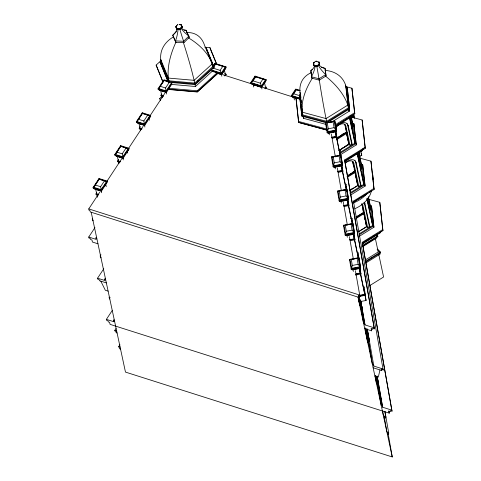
<?xml version="1.0" encoding="UTF-8"?>
<svg xmlns="http://www.w3.org/2000/svg" width="481" height="481" viewBox="0 0 481 481"><rect width="100%" height="100%" fill="white"/><g stroke="black" fill="none" stroke-linecap="round" stroke-linejoin="round"><path stroke-width="0.72" d="M93.771 187.325L99.224 179.034L106.638 181.391L101.178 189.682L93.771 187.325L99.224 179.034M115.398 154.455L120.851 146.164L128.265 148.521L122.811 156.812L115.398 154.455L120.851 146.164M137.025 121.579L142.484 113.288L149.892 115.644L144.438 123.936L137.025 121.579L142.484 113.288M171.206 83.255L166.137 90.957L158.724 88.6L164.183 80.309L168.224 81.596M379.978 369.943L378.319 377.086L374.897 375.998M327.543 131.686L328.276 128.782L327.212 122.745L334.361 121.459L335.876 130.08L327.543 131.686L326.028 123.064M333.543 165.771L334.271 162.861L333.207 156.824L340.356 155.537L332.022 157.143L333.543 165.771L341.871 164.165L336.447 136.376M339.556 199.964L340.283 197.054L339.219 191.017L345.057 189.893L346.374 189.73L347.889 198.358L339.556 199.964L338.041 191.336L339.219 191.017M345.568 234.157L346.296 231.247L345.238 225.21L351.07 224.086L352.387 223.924L353.902 232.551L345.568 234.157L344.053 225.529L345.238 225.21M351.587 268.35L352.314 265.446L351.25 259.403L358.399 258.123L359.92 266.745L351.587 268.35L350.066 259.728L351.25 259.403M107.347 181.163L101.395 190.211L101.539 190.897L93.206 188.245L93.055 187.56L99.008 178.511L107.347 181.163L107.491 181.848L101.407 191.222L94.919 189.159L94.775 188.468M128.974 148.292L123.022 157.335L123.172 158.021L114.833 155.369L114.688 154.684L120.641 145.641L128.974 148.292L129.124 148.978L123.034 158.345L116.552 156.283L116.402 155.597M150.607 115.416L144.655 124.459L144.799 125.15L136.466 122.499L136.315 121.807L142.268 112.764L150.607 115.416L150.751 116.101L144.667 125.469L138.179 123.407L138.035 122.721M171.513 83.64L166.354 91.48L166.498 92.166L158.165 89.514L158.015 88.829L163.967 79.786L168.134 81.109M158.724 88.6L164.183 80.309M101.178 189.682L100.589 186.718L104.413 180.91L106.638 181.391M122.811 156.812L122.222 153.842L126.04 148.04L128.265 148.521M144.438 123.936L143.849 120.965L147.667 115.163L149.892 115.644M166.137 90.957L165.548 87.987L169.366 82.185L164.183 80.531M98.106 195.286L96.098 194.643L95.953 193.957L96.711 192.797M119.733 162.41L117.725 161.772L117.58 161.087L118.723 159.343M141.366 129.533L139.358 128.896L139.207 128.211L140.356 126.473M163.065 96.555L161.057 95.917L160.907 95.232L161.67 94.072M358.862 295.983L359.127 297.462L90.278 211.947L89.983 210.576L89.057 210.281L88.763 208.91L99.874 192.015M106.872 181.379L121.693 158.85M128.692 148.214L143.104 126.317M150.102 115.68L164.923 93.152M104.028 186.375L104.84 185.143M167.364 90.115L166.149 91.967L166.588 94.023M159.734 89.743L159.878 90.428L166.366 92.49L172.054 83.724M97.968 243.801L92.412 242.033L91.967 239.977L90.578 239.532L90.356 238.504L88.967 238.059L88.751 237.031L94.937 227.627M88.751 237.031L96.158 239.388L95.863 238.017L96.362 237.265M213.275 65.807L214.899 63.342L226.01 66.877L226.16 67.562L221.627 74.513L217.55 73.214M213.125 66.883L215.109 63.865L225.3 67.106L221.332 73.136L211.82 70.112M213.768 66.901L215.753 63.883M221.332 73.136L220.106 70.376L222.883 66.156M100.691 256.493L100.15 256L100.968 254.762M211.971 71.254L221.693 74.351L221.549 73.665L226.01 66.877M217.286 73.31L221.561 74.669L225.03 69.396L224.886 68.711M224.603 75.559L225.349 74.429L224.32 69.625M224.849 76.034L226.058 74.2L224.633 73.743M106.349 282.906L99.405 280.694L99.182 279.665L97.793 279.227L97.571 278.192L103.764 268.789M97.571 278.192L104.984 280.555L104.69 279.178L105.183 278.427M250.715 83.58L250.565 82.894L255.032 76.106L266.149 79.648L266.294 80.333L261.694 87.44L252.429 84.494L252.284 83.808M109.806 299.026L109.271 298.539L110.089 297.294M251.28 82.666L255.249 76.635L265.434 79.876L261.466 85.907L251.28 82.666L253.108 80.874L255.886 76.653M261.466 85.907L260.239 83.141L263.017 78.92M388.852 410.948L389.243 413.161L110.059 324.356L109.62 322.3L108.231 321.861L108.009 320.827L106.62 320.388L106.397 319.36L112.175 310.582M222.649 74.657L261.832 87.115L261.682 86.43L266.149 79.648M264.742 88.324L265.482 87.193L264.454 82.389M265.392 88.191L266.197 86.965L266.342 87.65L265.536 88.877M106.397 319.36L113.811 321.717L113.516 320.346L114.009 319.588M113.811 321.717L114.304 320.959M117.087 332.984L116.161 332.69L115.867 331.319L114.941 331.024L114.797 330.339L116.029 328.463M120.545 349.11L119.619 348.815L118.711 346.609L119.949 344.733M291.378 96.513L291.227 95.827L295.695 89.045L299.861 90.368M300.09 98.19L291.943 95.599L295.905 89.568L300.114 90.723M291.943 95.599L293.771 93.807L296.549 89.586M179.473 24.441L181.133 24.519L182.347 27.195L180.165 29.365L176.84 29.203L175.697 26.876L177.814 24.363L177.886 24.705M176.491 31.524L172.763 35.221L175.83 42.268L183.928 42.659L189.255 37.368L186.189 30.321A31.337 15.747 -60.9 0 1 181.277 27.922M180.856 28.054L180.032 29.287L181.752 27.164M175.625 26.533L176.761 28.86L180.086 29.022L182.275 26.852M162.909 82.095L156.133 65.085L161.135 60.552M214.105 67.466L205.952 47.276L214.105 67.466L195.19 84.614L168.272 82.257L160.269 62.752L160.119 62.067L161.231 61.057M160.017 99.423L159.794 98.389L162.542 95.899M186.694 32.582A56.409 29.515 -58 0 1 204.533 45.28L212.187 63.931L212.776 66.673L194.697 83.075L168.957 80.82L161.303 62.169M197.583 81.271L198.677 80.279M160.119 62.067L168.128 81.572L195.045 83.928L213.955 66.781M171.164 84.379L195.43 86.502L212.416 71.098M168.488 88.27L197.186 90.783L217.196 72.637M167.971 89.238L197.408 91.811L217.971 73.166M217.58 73.575L197.276 91.985L168.302 89.448M313.329 62.831L316.107 61.105L319.234 62.271L319.51 64.827L316.732 66.546L313.678 65.723L313.329 62.831L313.678 65.723M313.402 63.173L314.514 62.482M317.827 65.386L318.963 64.676L319.035 65.019L316.757 66.432L314.255 65.759M319.162 61.929L319.438 64.478L316.66 66.204L313.606 65.38M312.698 69.414L310.852 70.563L311.82 78.15L319.264 80.159L326.034 75.956L325.066 68.374A31.337 18.699 -44.6 0 1 318.675 64.713M311.183 72.685A56.409 30.76 30.3 0 0 299.994 92.184L302.741 114.881L326.635 121.338L348.37 107.846L346.206 87.897M347.204 87.277L349.609 108.832L326.882 122.938L301.888 116.186L299.483 94.631L301.743 115.5L326.731 122.252L349.465 108.141L347.204 87.277L345.779 86.893M331.716 122.072L349.104 111.279L348.863 109.061M334.866 125L354.587 112.758L351.93 88.233L345.484 86.49M335.72 125.637L354.81 113.787L351.93 88.233M335.738 125.818L353.932 114.52M335.522 126.701L350.427 117.454M341.853 134.656L343.121 133.868M336.273 138.366L346.458 132.041L345.136 125.866M336.417 138.516L346.609 132.191L345.136 125.331A7.425 4.431 -44.6 0 0 344.661 124.218M336.718 138.817L346.903 132.497L346.308 131.89M336.868 139.508L347.054 133.183L346.903 132.497M341.546 148.593L342.755 147.841M344.57 146.717L348.803 144.09L347.583 138.396M340.043 149.771L348.953 144.24L346.609 133.303M339.556 150.319L349.104 144.39L346.603 132.726M348.803 144.09L350 145.298L351.731 144.228L347.613 125.018A9.548 5.7 -44.6 0 0 347.005 123.587M340.32 152.291L354.918 143.224L352.856 124.188M340.332 153.259L356.018 143.518L353.854 123.569L352.405 123.178M339.995 155.02L356.307 144.895L353.854 123.569M364.748 328.661L371.591 330.838L371.152 328.776L372.865 329.323L372.643 328.295L374.356 328.836L344.612 159.975L365.085 147.264L362.133 119.991L350.595 116.871M344.606 160.84L363.883 148.882M374.356 328.836L344.829 161.003L365.307 148.292L362.133 119.991M344.606 161.706L362.674 150.493L362.518 149.008M352.777 172.18L354.689 170.995L355.435 172.288L347.793 177.032M348.472 175.096L354.84 171.146L352.928 162.229M347.348 176.04L354.99 171.296L353.078 162.38A7.425 4.431 -44.6 0 0 352.603 161.267M347.011 176.737L355.291 171.603M351.581 189.003L352.789 188.251M350.138 190.145L357.78 185.401L354.689 170.995M349.651 190.692L357.93 185.552L354.984 171.831M357.63 185.251L358.826 186.466L360.552 185.389L355.555 162.067A9.548 5.7 -44.6 0 0 354.948 160.63M349.747 193.073L363.744 184.385L361.682 165.356M350.408 193.645L364.838 184.686L362.68 164.736L361.231 164.346M350.703 195.015L365.133 186.057L362.68 164.736M373.13 367.767L381.686 370.484L381.469 369.456L383.177 370.003L353.433 201.136L373.911 188.426L370.953 161.153L360.143 158.231M353.433 202.008L365.241 194.673M366.486 193.903L367.731 193.128M368.975 192.358L371.458 190.813M370.953 161.153L374.128 189.46L353.655 202.164L353.433 201.136M355.874 216.901L357.149 216.107M356.024 217.051L363.666 212.307L361.898 204.076M356.174 217.202L363.816 212.464L361.904 203.541M356.475 217.508L364.111 212.764L363.516 212.157L363.66 212.842M355.982 218.59L364.261 213.45L364.111 212.764M358.327 231.704L366.606 226.563L363.816 213.564M358.477 231.854L366.75 226.719L363.81 212.999M365.362 221.314L366.456 226.413L367.652 227.627L369.378 226.551L364.376 203.229A9.548 5.7 -44.6 0 0 364.027 202.23M359.175 233.862L372.571 225.553L370.508 206.517M359.235 234.806L373.665 225.848L371.506 205.898L370.057 205.507M359.529 236.177L373.959 227.218L371.506 205.898M389.243 413.161L388.798 411.105L390.512 411.646L390.289 410.618L392.003 411.165L362.259 242.298L382.732 229.593L379.78 202.315L368.416 199.242M362.253 243.17L371.579 237.38M372.823 236.61L375.312 235.065M376.557 234.289L378.421 233.135M379.665 232.365L381.529 231.205M392.003 411.165L362.482 243.326L382.954 230.621L379.78 202.315M362.578 243.41L363.798 242.658M365.019 241.901L366.233 241.143M368.067 240.007L369.288 239.249M371.116 238.113L372.943 236.977M362.259 244.035L380.327 232.816M362.5 245.418L377.699 235.979L376.124 234.385M362.644 246.104L377.844 236.664L377.699 235.979M362.987 246.47L376.677 237.969L376.382 236.598M365.037 260.155L378.228 251.966M365.428 261.375L380.423 252.068L377.489 249.092M370.899 258.267L372.18 257.473M365.578 262.061L380.567 252.753L380.423 252.068M366.083 262.812L380.134 254.094L379.84 252.717M369.57 285.714L383.597 277.002L378.751 254.389M353.12 117.388L352.82 115.975L353.956 115.608L353.577 114.682L354.166 117.454M359.68 156.012L361.754 155.345L360.816 150.968M332.022 157.143L333.207 156.824M330.489 121.795L334.812 120.965L336.616 131.06L327.242 132.864L327.092 132.179L336.466 130.375L336.616 131.06M329.503 122.39L334.361 121.459M328.276 128.782L334.109 127.657L335.876 130.08M333.249 131.301L334.638 131.036M335.918 130.014L336.171 131.451L327.838 133.057L327.693 132.371M331.307 137.295L336.171 136.357L335.299 131.421M331.343 137.692L336.76 136.652L336.904 137.338L332.167 138.251M338.588 150.337L339.941 150.078L340.085 150.763M339.941 150.078L342.61 165.139L333.237 166.949L331.433 156.854L340.807 155.044L340.957 155.73M334.271 162.861L340.103 161.736L341.871 164.165M342.61 165.139L342.466 164.454L333.086 166.264L333.237 166.949M337.301 171.374L342.165 170.442L341.318 165.482M338.017 171.645L342.755 170.731L342.899 171.416L338.161 172.33M346.079 184.842L345.935 184.157L348.623 199.332L339.249 201.142L337.446 191.047L346.825 189.237L346.969 189.929M338.041 191.336L346.374 189.73M340.283 197.054L346.116 195.929L347.889 198.358M348.623 199.332L348.478 198.647L339.105 200.457L339.249 201.142M345.256 199.579L346.645 199.308M344.011 205.435L348.178 204.635L347.312 199.693M343.35 205.97L348.767 204.924L348.917 205.609L344.18 206.523M350.595 218.614L351.948 218.35L352.098 219.041M351.948 218.35L354.641 233.525L345.268 235.335L343.464 225.24L352.838 223.437L352.988 224.122M344.053 225.529L352.387 223.924M346.296 231.247L352.134 230.128L353.902 232.551M354.641 233.525L354.491 232.84L345.117 234.65L345.268 235.335M349.693 234.692L351.082 234.427M349.332 239.766L354.196 238.829L353.349 233.868L354.016 236.718M350.042 240.031L354.786 239.117L354.93 239.803L350.192 240.716M358.111 253.234L357.966 252.549L360.654 267.725L351.28 269.528L349.477 259.433L358.85 257.63L359 258.315M350.066 259.728L358.399 258.123M352.314 265.446L358.147 264.322L359.92 266.745M360.654 267.725L360.51 267.033L351.13 268.843L351.28 269.528M356.042 273.821L360.209 273.022L359.343 268.079M355.381 274.356L360.798 273.31L360.948 274.002L355.531 275.042M359.211 295.358L364.766 294.288L360.485 273.04M359.265 295.755L365.356 294.582L365.506 295.268L358.736 296.573M360.75 295.779L362.139 295.508M364.851 293.404L366.089 300.463L360.882 301.467L360.588 300.096L359.547 300.294L358.585 295.887M359.529 304.305L360.047 304.202L359.451 303.962L358.285 297.318M359.824 305.675L360.341 305.573L358.549 295.743M367.64 334.397L368.163 334.301L369.131 339.784M367.634 334.499L368.157 334.397M367.472 341.354L367.989 341.251L367.394 341.005L365.133 328.066M367.761 342.725L368.284 342.622L365.819 328.601M377.146 379.581L377.669 379.479L377.074 376.557M376.22 382.173L376.815 382.413L376.292 382.515M376.587 383.886L377.11 383.784L375.679 375.667M349.934 116.769L352.068 126.731L353.114 126.569L350.829 115.897M357.768 153.319L360.894 167.893L361.94 167.731L358.658 152.423M367.37 198.124L369.715 209.055L370.767 208.898L368.266 197.234M184.163 30.225L186.189 30.321L186.484 31.692M204.852 47.24L210.005 47.691L216.853 64.37M321.344 67.364L325.066 68.374L326.034 75.956M352.699 124.555L354.148 124.946M303.036 116.252L303.475 118.308L325.92 124.375M295.911 97.619L298.491 121.404L327.152 129.155M298.491 121.404L298.707 122.433L326.653 129.99M299.928 122.841L326.755 130.098M215.109 63.865L225.3 67.106M255.249 76.635L265.434 79.876M295.905 89.568L299.302 90.644M212.975 68.11L220.106 70.376M253.108 80.874L260.239 83.141M293.771 93.807L300.192 95.851M211.82 70.569L221.549 73.665M250.565 82.894L261.682 86.43M291.227 95.827L300.258 98.701M215.368 71.879L217.406 72.529M254.822 84.428L258.219 85.51M294.125 96.934L297.523 98.01M255.225 84.927L260.089 86.472M262.602 87.368L300.409 99.387M296.308 98.268L292.232 96.97L292.087 96.284M295.941 98.334L293.091 97.427L292.947 96.741M160.365 86.339L165.548 87.987M158.015 88.829L166.354 91.48M161.027 90.151L162.975 90.771M163.702 95.665L161.622 95.004L160.588 90.2M160.907 95.232L163.582 96.08M142.484 113.516L147.667 115.163M138.66 119.318L143.849 120.965M136.315 121.807L144.655 124.459M140.542 123.34L142.562 123.978M142.003 128.643L139.923 127.982L138.889 123.178M139.207 128.211L141.883 129.064M120.851 146.386L126.04 148.04M117.033 152.194L122.222 153.842M114.688 154.684L123.022 157.335M119.643 156.626L122.889 157.66L123.034 158.345M118.651 156.493L120.737 157.161M120.376 161.52L118.29 160.852L117.262 156.054M117.58 161.087L120.256 161.935M99.224 179.263L104.413 180.91M95.406 185.065L100.589 186.718M93.055 187.56L101.395 190.211M97.956 189.298L101.329 190.374L101.473 191.059L94.066 188.702L93.915 188.011M98.743 194.39L96.663 193.729L95.779 189.61M95.953 193.957L98.629 194.811M88.763 208.91L359.674 295.081L359.968 296.452L358.832 296.092L359.127 297.462M92.671 219.102L92.208 218.957L92.749 219.444M92.965 220.472L92.502 220.328L93.043 220.815M95.863 238.017L96.789 238.311M374.134 327.808L365.007 324.903L364.712 323.533L363.57 323.172L359.541 300.252M100.15 256L100.613 256.151M100.908 257.521L100.445 257.377L100.98 257.864M104.69 279.178L105.616 279.473M367.845 338.462L372.396 364.333L373.539 364.694L373.833 366.071L382.96 368.969L383.177 370.003M108.117 291.137L105.339 290.253L100.794 281.138M109.44 297.312L108.977 297.168L109.512 297.655M109.271 298.539L109.734 298.683M113.516 320.346L114.442 320.641M391.781 410.137L382.654 407.233L382.359 405.862L381.223 405.495L376.539 378.884M114.797 330.339L116.649 330.928M384.812 411.279L385.858 417.201L384.716 416.835L385.01 418.205L383.868 417.845M118.711 346.609L120.1 347.054M388.071 432.395L388.173 432.96L388.744 433.14L384.968 411.682M387.325 433.97L388.468 434.331L388.203 432.852M387.963 432.551L392.249 456.95L125.469 372.09L91.204 212.241M347.613 125.018L348.208 125.625L352.326 144.835L351.731 144.228M344.685 124.88L345.881 126.088L350 145.298M346.452 132.576L347.054 133.183M355.555 162.067L356.15 162.668L361.153 185.997L360.552 185.389M352.627 161.923L353.824 163.137L358.826 186.466M354.84 171.681L355.435 172.288M364.376 203.229L364.977 203.836L369.973 227.158L369.378 226.551M376.274 235.071L377.844 236.664M377.146 249.284L380.567 252.753M186.79 32.323L189.255 37.368M182.347 27.195L181.133 24.519M352.82 115.975L352.441 115.049L353.042 117.869M361.069 153.673L361.754 155.345M359.596 156.036L359.98 156.962L359.097 152.844M210.51 49.417L216.498 64.009M211.923 64.604L212.776 66.673M173.16 37.055A56.409 34.512 16.6 0 0 160.714 59.428L168.368 78.078L168.957 80.82M168.536 80.123L161.448 62.861L160.714 59.428M156.133 65.085L162.975 81.758M159.794 98.389L160.624 100.415M365.085 147.264L365.307 148.292M373.911 188.426L374.128 189.46M382.732 229.593L382.954 230.621M354.587 112.758L354.81 113.787M362.379 149.122L362.674 150.493M353.956 115.608L354.551 118.38M325.012 70.4A56.409 33.652 -44.6 0 1 345.617 85.155L346.356 88.582M349.465 108.141L349.609 108.832M351.1 115.993L353.15 125.565M358.958 152.639L361.784 165.831M368.386 196.615L370.947 208.574M348.37 107.846L345.617 85.155M348.659 109.217L349.104 111.279M356.018 143.518L356.307 144.895M364.838 184.686L365.133 186.057M373.665 225.848L373.959 227.218M349.952 117.647L352.242 128.319L352.068 126.731M357.623 153.445L361.063 169.48L360.894 167.893M367.231 198.25L369.889 210.642L369.715 209.055M354.659 140.843L350.541 121.639A9.548 0.487 81.2 0 1 349.777 117.592M363.486 182.01L358.483 158.682A9.548 0.487 81.2 0 1 357.521 153.451M372.312 223.172L367.31 199.843A9.548 0.487 81.2 0 1 367.069 198.665M349.392 117.436L355.044 143.819M357.088 153.349L363.846 184.866M366.829 198.791L372.643 225.908M375.306 238.335L378.282 252.2M362.65 204.299L367.652 227.627M346.518 133.417L347.282 136.971M352.783 162.656L353.409 165.572M354.19 169.216L354.972 172.859M355.754 176.503L356.379 179.419M356.692 180.88L357.473 184.524M362.86 209.65L363.486 212.566M364.424 216.937L365.049 219.853M344.612 159.975L344.829 161.003M362.259 242.298L362.482 243.326M336.027 130.766L336.171 131.451M335.582 131.163L335.732 131.848L328.439 133.249L328.289 132.564M341.318 157.918L341.468 158.604M335.534 132.119L336.141 134.957M339.784 151.942L340.518 155.369M335.143 131.553L336.171 136.357M336.315 137.043L340.271 155.495M342.021 164.851L342.165 165.536L333.832 167.141L333.688 166.456M341.576 165.242L341.726 165.927L334.433 167.334L334.289 166.648M347.312 191.997L347.462 192.683M341.378 165.488L341.829 167.616M342.286 169.745L346.35 189.592M345.629 185.335L346.807 190.825M319.438 64.478L319.51 64.827M341.137 165.638L342.165 170.442M342.31 171.128L346.266 189.58M348.034 199.044L348.184 199.729L339.851 201.335L339.7 200.649M347.595 199.435L347.739 200.126L340.446 201.527L340.301 200.842M353.331 226.19L353.475 226.882M347.541 200.391L348.148 203.229M348.454 204.653L352.369 223.785M351.791 220.22L352.525 223.647M347.15 199.831L348.178 204.635M348.328 205.321L352.284 223.773M354.052 233.237L354.196 233.922L345.863 235.528L345.719 234.842M353.607 233.634L353.757 234.319L346.464 235.72L346.314 235.035M359.343 260.389L359.493 261.075M354.317 238.137L358.381 257.978M357.66 253.727L358.838 259.211M316.107 61.105L316.179 61.448M353.162 234.025L354.196 238.829M354.341 239.514L358.297 257.966M360.065 267.43L360.215 268.115L351.882 269.721L351.731 269.035M316.684 66.089L316.732 66.546M364.129 287.428L363.979 286.742L365.506 295.268M359.62 267.827L359.77 268.512L352.477 269.913L352.332 269.228M319.264 80.159L318.969 78.788A31.337 1.611 81.2 0 0 316.847 66.486M359.572 268.783L360.179 271.621M363.672 287.921L364.117 289.977M359.181 268.218L360.209 273.022M360.353 273.707L364.766 294.288M364.917 294.973L366.089 300.463M326.635 121.338L326.046 118.591A56.409 2.892 81.2 0 1 319.168 79.245M326.731 122.252L326.882 122.938M328.89 132.762L329.329 134.818M334.884 166.841L335.329 168.897M331.433 156.854L331.583 157.54M340.903 201.034L341.342 203.096M367.081 329.106L368.175 334.199M337.446 191.047L337.596 191.733M346.915 235.227L347.354 237.289M361.093 301.467L361.411 302.928M367.069 329.19L368.145 334.493M385.858 417.201L385.708 416.51L383.429 415.788L382.696 411.189M362.109 306.758L362.409 308.315M366.985 329.509L368.843 338.317M362.091 306.944L362.403 308.405M366.762 328.878L369.414 341.257L368.374 341.456L365.716 329.082M377.026 376.623L378.24 382.419L377.194 382.623L375.811 376.148M388.744 433.14L388.594 432.455L386.886 431.908L384.463 417.706M382.191 404.894L382.485 406.265M388.173 432.96L388.468 434.331M360.75 305.489L361.069 306.956M375.877 376.034L376.184 377.483M343.464 225.24L343.608 225.926M352.928 269.426L353.373 271.482M360.726 305.784L361.508 309.421M360.341 305.573L359.746 305.333L359.487 303.86M368.284 342.622L367.688 342.382L367.43 340.903M377.11 383.784L376.515 383.543L375.18 376.268M357.984 297.102L392.249 456.95M349.477 259.433L349.627 260.119M299.994 92.184L300.433 94.246M301.743 115.5L301.888 116.186M293.807 97.198L294.39 99.94M265.019 81.475L265.163 82.161M261.616 86.592L261.76 87.277L251.575 84.037L251.425 83.351M261.55 86.754L261.694 87.44M261.478 86.917L261.923 88.973M255.032 76.106L255.177 76.798M253.144 84.265L253.727 87.007M225.451 67.797L225.595 68.482M226.058 74.2L226.208 74.886M221.482 73.821L221.627 74.513M221.41 73.984L221.561 74.669M221.344 74.146L221.783 76.208M214.899 63.342L215.043 64.027M210.005 47.691L210.227 48.725M197.186 90.783L197.408 91.811M195.045 83.928L195.19 84.614M194.841 83.76L194.108 80.327A56.409 4.996 72.1 0 0 183.417 42.629M194.985 84.446L195.43 86.502M183.928 42.659L183.634 41.282A31.337 3.788 69.9 0 1 179.882 29.401M180.086 29.022L180.165 29.365M176.761 28.86L176.84 29.203M175.83 42.268L172.763 35.221A31.337 19.541 13.1 0 0 177.236 28.776M168.128 81.572L168.272 82.257M166.282 91.643L166.432 92.328L159.019 89.971L158.874 89.286M166.216 91.805L166.366 92.49M161.766 95.689L162.223 97.817M150.042 116.33L150.186 117.015M149.477 117.25L149.621 117.935M148.912 118.164L149.35 120.22M142.268 112.764L142.412 113.45M144.583 124.621L144.733 125.313L137.319 122.95L137.175 122.264M144.516 124.783L144.667 125.469M144.45 124.946L144.889 127.008M140.067 128.667L140.524 130.796M128.409 149.206L128.559 149.892M127.85 150.12L127.994 150.806M127.285 151.034L127.724 153.096M120.641 145.641L120.785 146.326M122.956 157.497L123.1 158.183L115.693 155.826L115.542 155.141M122.817 157.822L123.262 159.878M118.44 161.544L118.897 163.672M106.217 182.996L106.367 183.682M105.652 183.91L106.241 186.652M99.008 178.511L99.158 179.197M101.257 190.53L101.407 191.222M101.19 190.692L101.629 192.755M96.807 194.414L97.415 197.252M381.427 369.005L381.686 370.484M334.812 120.965L336.466 130.375M340.807 155.044L342.466 164.454M346.825 189.237L348.478 198.647M352.838 223.437L354.491 232.84M358.85 257.63L360.51 267.033M371.206 328.619L371.591 330.838M352.82 225.018L353.072 226.431M359.085 260.624L359.331 262.037M335.78 130.922L336.904 137.338M341.775 165.001L342.899 171.416M347.787 199.194L348.917 205.609M353.806 233.393L354.93 239.803M359.818 267.586L360.948 274.002M335.756 130.946L336.76 136.652M341.75 165.031L342.755 170.731M347.769 199.224L348.767 204.924M353.782 233.417L354.786 239.117M359.794 267.61L360.798 273.31M333.044 121.621L334.109 127.657M339.039 155.7L340.103 161.736M345.057 189.893L346.116 195.929M351.07 224.086L352.134 230.128M357.082 258.285L358.147 264.322M384.746 416.726L385.01 418.205M381.463 398.346L381.722 399.825M377.29 376.719L382.654 407.233M377.122 376.07L382.359 405.862M377.074 376.244L377.387 378.012M377.068 380.675L380.579 400.637M380.838 402.116L381.096 403.595M376.082 376.268L376.328 377.681M376.034 376.449L376.238 377.621M375.649 375.769L376.815 382.413M367.328 329.088L373.833 366.071M367.929 338.191L371.831 360.371M367.382 335.81L367.628 337.223M367.31 335.87L367.52 337.049M360.846 301.238L365.007 324.903M331.343 134.001L335.371 156.908M337.319 167.989L341.348 190.897M343.302 201.978L347.33 224.886M349.41 236.706L353.307 258.874M355.387 270.701L359.968 296.452M360.552 299.867L364.712 323.533M365.169 327.964L367.039 338.69M359.68 299.825L359.98 301.551M360.197 302.783L360.473 304.371M360.72 305.742L361.886 312.397M362.145 313.877L363.185 319.787M358.261 296.819L359.175 301.99M325.565 123.491L327.242 132.864M349.146 109.638L349.302 111.117M347.823 99.453L347.985 100.932M348.304 103.89L348.46 105.363M311.447 74.693L310.852 70.563A31.337 17.088 30.3 0 0 314.634 65.933M311.598 76.076L311.82 78.15M303.319 116.829L303.475 118.308M300.661 95.671L300.902 97.883M301.142 100.102L301.383 102.321M301.623 104.533L301.864 106.752M302.098 108.971L302.339 111.183M302.501 112.662L302.741 114.881M296.134 98.647L298.707 122.433M345.22 163.227A7.425 4.431 -44.6 0 1 353.824 163.137M335.918 127.561A7.425 4.431 -44.6 0 1 345.881 126.088M364.37 202.399A9.548 5.7 -44.6 0 1 364.977 203.836M345.081 162.782A9.548 5.7 -44.6 0 1 356.15 162.668M335.401 127.519A9.548 5.7 -44.6 0 1 348.208 125.625M178.066 29.317A31.337 15.735 -60.9 0 1 175.535 40.897L183.634 41.282L188.961 35.997A31.337 19.541 13.1 0 1 181.072 28.217M180.652 25.006A2.652 1.99 -12.1 0 1 180.952 27.808A2.652 1.99 -12.1 0 1 177.248 28.379A2.652 1.99 -12.1 0 1 176.948 25.571M179.419 24.669A2.652 1.99 -12.1 0 1 180.074 24.771M315.175 66.035A31.337 18.687 -44.6 0 1 311.526 76.774L318.969 78.788L325.739 74.585A31.337 17.088 30.3 0 1 318.362 65.548M318.085 61.971A2.652 1.99 -12.1 0 1 317.268 65.464A2.652 1.99 -12.1 0 1 313.798 63.534M314.009 63.011A2.652 1.99 -12.1 0 1 314.382 62.536M176.046 41.985A56.409 29.515 -58 0 0 168.368 78.078L194.108 80.327L212.187 63.931A56.409 34.512 16.6 0 0 188.594 37.939M312.434 78.12A56.409 33.652 -44.6 0 0 302.152 112.133L326.046 118.591L347.781 105.105A56.409 30.76 30.3 0 0 325.499 76.106M372.39 173.413A31.83 23.876 -12.1 0 1 373.184 179.605M367.237 193.428A31.83 23.876 -12.1 0 1 353 203.12M371.332 191.222A28.619 21.465 -12.1 0 1 355.056 208.604"/></g></svg>
